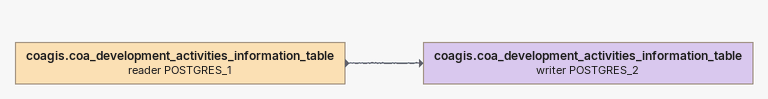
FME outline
coagis.coa_development_activities_information_table (reader POSTGRES_1)
    -> coagis.coa_development_activities_information_table (writer POSTGRES_2)
coagis.coa_development_activities_information_table (writer POSTGRES_2)
